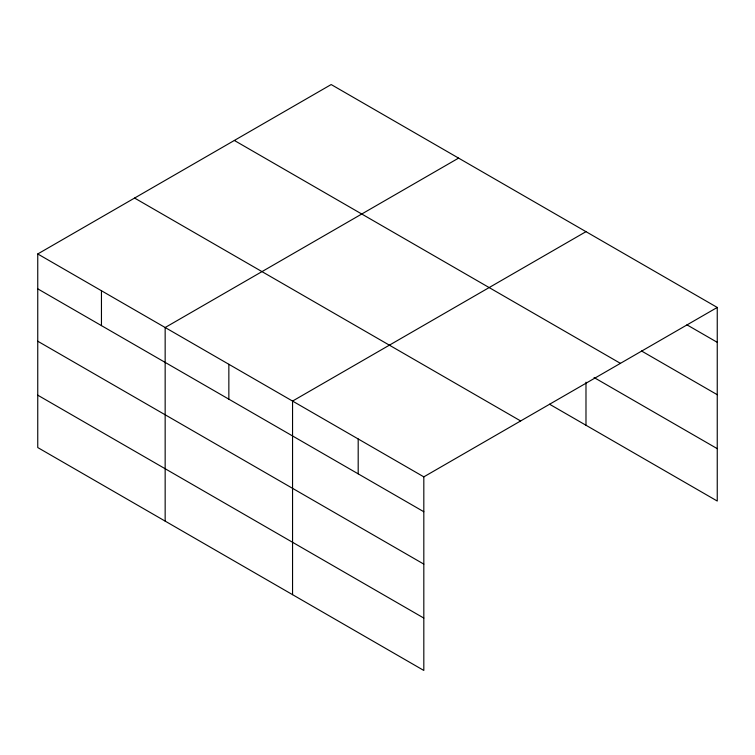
<?xml version="1.0" encoding="UTF-8"?>
<svg xmlns="http://www.w3.org/2000/svg" width="755" height="755" viewBox="0 0 755 755"><rect width="100%" height="100%" fill="white"/><g stroke="black" fill="none" stroke-linecap="round" stroke-linejoin="round"><path stroke-width="1.13" d="M549.583 404.236L717.25 501.037L717.25 307.445L331.181 84.551L37.75 253.963L37.75 447.555L423.819 670.449L423.819 476.858L37.75 253.963M458.587 158.106L165.156 327.519L165.156 521.11M585.984 231.662L292.553 401.075L292.553 594.657M423.819 476.858L717.25 307.445M686.956 324.839L717.25 342.326M641.524 350.981L717.25 394.705M234.352 140.458L620.421 363.353M594.062 377.538L717.25 448.659M134.579 198.055L520.648 420.95M37.75 288.844L423.819 511.739M37.75 341.222L423.819 564.117M37.75 395.176L423.819 618.071M585.984 382.19L585.984 425.254M358.191 438.966L358.191 473.847M228.85 364.297L228.85 399.178M101.453 290.741L101.453 325.622"/></g></svg>
